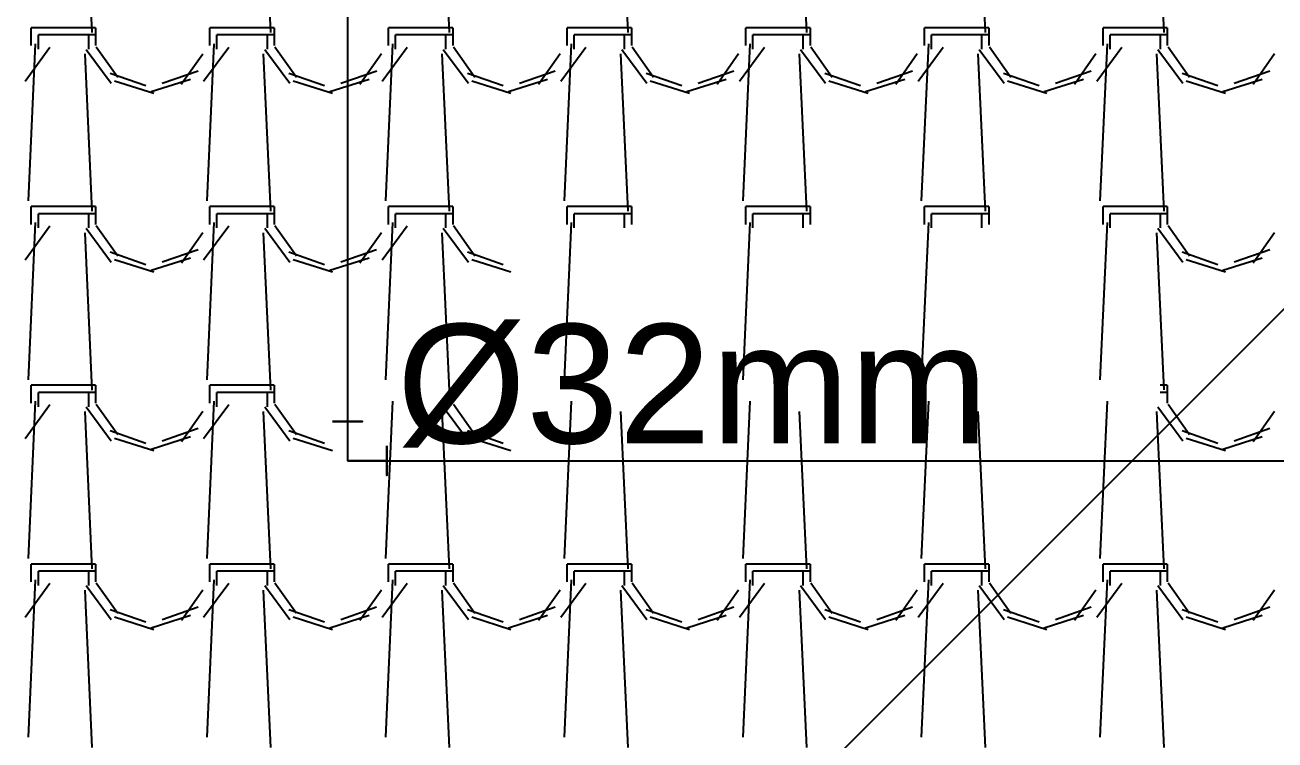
# Model space of a CAD drawing. Header units: millimetres. Extents: x 3923 to 4007, y 744 to 863.
# Drawn here: x 3935.955 to 3937.74, y 843.445 to 844.466 of the extents above; entities that cross this region are included whole.
import ezdxf
from ezdxf.enums import TextEntityAlignment as Align

# ---------------------------------------------------------------- set-up
doc = ezdxf.new("R2010")
doc.units = ezdxf.units.MM
for name, color, linetype in [('-HIDRO', 8, 'Continuous'), ('AF', 5, 'Continuous'), ('HID-TUBPRIMARIO', 5, 'Continuous'), ('TEXTO', 3, 'Continuous')]:
    doc.layers.add(name, color=color, linetype=linetype)
doc.styles.get("Standard").update_dxf_attribs({"font": 'arial.ttf'})

msp = doc.modelspace()

# ---------------------------------------------------------------- linework, layer by layer
at = {"layer": '-HIDRO', "linetype": 'Continuous'}
for p, q in [((3936.04, 844.6796), (3936.0502, 844.455)), ((3936.2951, 844.6796), (3936.3053, 844.455)), ((3936.5503, 844.6796), (3936.5605, 844.455)), ((3936.8054, 844.6796), (3936.8156, 844.455)), ((3937.0606, 844.6796), (3937.0708, 844.455)), ((3937.3157, 844.6796), (3937.3259, 844.4551)), ((3937.5709, 844.6796), (3937.5811, 844.4551)), ((3936.0452, 844.4618), (3935.9636, 844.4618)), ((3935.9636, 844.4363), (3935.9636, 844.4618)), ((3936.0452, 844.4516), (3935.9738, 844.4516)), ((3935.9738, 844.4312), (3935.9738, 844.4516)), ((3936.0554, 844.4618), (3936.0452, 844.4618)), ((3936.0452, 844.4516), (3936.0452, 844.4312)), ((3936.0554, 844.4516), (3936.0452, 844.4516)), ((3936.0554, 844.4618), (3936.0554, 844.4363)), ((3936.3004, 844.4618), (3936.2187, 844.4618)), ((3936.2187, 844.4363), (3936.2187, 844.4618)), ((3936.3004, 844.4516), (3936.2289, 844.4516)), ((3936.2289, 844.4312), (3936.2289, 844.4516)), ((3936.3106, 844.4618), (3936.3004, 844.4618)), ((3936.3004, 844.4516), (3936.3004, 844.4312)), ((3936.3106, 844.4516), (3936.3004, 844.4516)), ((3936.3106, 844.4618), (3936.3106, 844.4363)), ((3936.5555, 844.4618), (3936.4739, 844.4618)), ((3936.4739, 844.4363), (3936.4739, 844.4618)), ((3936.5555, 844.4516), (3936.4841, 844.4516)), ((3936.4841, 844.4312), (3936.4841, 844.4516)), ((3936.5657, 844.4618), (3936.5555, 844.4618)), ((3936.5555, 844.4516), (3936.5555, 844.4312)), ((3936.5657, 844.4516), (3936.5555, 844.4516)), ((3936.5657, 844.4618), (3936.5657, 844.4363)), ((3936.8107, 844.4618), (3936.729, 844.4618)), ((3936.729, 844.4363), (3936.729, 844.4618)), ((3936.8107, 844.4516), (3936.7392, 844.4516)), ((3936.7392, 844.4312), (3936.7392, 844.4516)), ((3936.8209, 844.4618), (3936.8107, 844.4618)), ((3936.8107, 844.4516), (3936.8107, 844.4312)), ((3936.8209, 844.4516), (3936.8107, 844.4516)), ((3936.8209, 844.4618), (3936.8209, 844.4363)), ((3937.0658, 844.4618), (3936.9842, 844.4618)), ((3936.9842, 844.4363), (3936.9842, 844.4618)), ((3937.0658, 844.4516), (3936.9944, 844.4516)), ((3936.9944, 844.4312), (3936.9944, 844.4516)), ((3937.076, 844.4618), (3937.0658, 844.4618)), ((3937.0658, 844.4516), (3937.0658, 844.4312)), ((3937.076, 844.4516), (3937.0658, 844.4516)), ((3937.076, 844.4618), (3937.076, 844.4363)), ((3937.321, 844.4618), (3937.2393, 844.4618)), ((3937.2393, 844.4363), (3937.2393, 844.4618)), ((3937.321, 844.4516), (3937.2495, 844.4516)), ((3937.2495, 844.4312), (3937.2495, 844.4516)), ((3937.3312, 844.4618), (3937.321, 844.4618)), ((3937.321, 844.4516), (3937.321, 844.4312)), ((3937.3312, 844.4516), (3937.321, 844.4516)), ((3937.3312, 844.4618), (3937.3312, 844.4363)), ((3937.5761, 844.4618), (3937.4945, 844.4618)), ((3937.4945, 844.4363), (3937.4945, 844.4618)), ((3937.5761, 844.4516), (3937.5047, 844.4516)), ((3937.5047, 844.4312), (3937.5047, 844.4516)), ((3937.5863, 844.4618), (3937.5761, 844.4618)), ((3937.5761, 844.4516), (3937.5761, 844.4312)), ((3937.5863, 844.4516), (3937.5761, 844.4516)), ((3937.5863, 844.4618), (3937.5863, 844.4363)), ((3935.9547, 844.3858), (3935.9904, 844.4343)), ((3935.9694, 844.4391), (3935.9592, 844.2146)), ((3936.0419, 844.4309), (3936.0777, 844.3825)), ((3936.0565, 844.4348), (3936.0871, 844.3914)), ((3936.2098, 844.3858), (3936.2456, 844.4343)), ((3936.2245, 844.4391), (3936.2143, 844.2146)), ((3936.2971, 844.4309), (3936.3328, 844.3825)), ((3936.3117, 844.4348), (3936.3423, 844.3914)), ((3936.465, 844.3858), (3936.5007, 844.4343)), ((3936.4797, 844.4391), (3936.4695, 844.2146)), ((3936.5522, 844.4309), (3936.588, 844.3825)), ((3936.5668, 844.4348), (3936.5974, 844.3914)), ((3936.7201, 844.3858), (3936.7559, 844.4343)), ((3936.7348, 844.4391), (3936.7246, 844.2146)), ((3936.8074, 844.4309), (3936.8431, 844.3825)), ((3936.822, 844.4348), (3936.8526, 844.3914)), ((3936.9753, 844.3858), (3937.011, 844.4343)), ((3936.99, 844.4391), (3936.9798, 844.2146)), ((3937.0625, 844.4309), (3937.0982, 844.3825)), ((3937.0771, 844.4348), (3937.1077, 844.3914)), ((3937.2304, 844.3858), (3937.2662, 844.4343)), ((3937.2451, 844.4391), (3937.2349, 844.2146)), ((3937.3177, 844.4309), (3937.3534, 844.3825)), ((3937.3323, 844.4348), (3937.3629, 844.3914)), ((3937.4856, 844.3858), (3937.5213, 844.4343)), ((3937.5003, 844.4391), (3937.4901, 844.2146)), ((3937.5728, 844.4309), (3937.6085, 844.3825)), ((3937.5874, 844.4348), (3937.618, 844.3914)), ((3936.04, 844.4244), (3936.0502, 844.1999)), ((3936.1779, 844.3815), (3936.2086, 844.4248)), ((3936.2951, 844.4244), (3936.3053, 844.1999)), ((3936.4331, 844.3815), (3936.4637, 844.4249)), ((3936.5503, 844.4244), (3936.5605, 844.1999)), ((3936.6883, 844.3815), (3936.7189, 844.4249)), ((3936.8054, 844.4244), (3936.8156, 844.1999)), ((3936.9434, 844.3815), (3936.974, 844.4249)), ((3937.0606, 844.4244), (3937.0708, 844.1999)), ((3937.1986, 844.3815), (3937.2292, 844.4249)), ((3937.3157, 844.4244), (3937.3259, 844.1999)), ((3937.4537, 844.3815), (3937.4843, 844.4249)), ((3937.5709, 844.4244), (3937.5811, 844.1999)), ((3937.7089, 844.3815), (3937.7395, 844.4249)), ((3936.0765, 844.3971), (3936.1275, 844.3792)), ((3936.1508, 844.3826), (3936.2018, 844.4005)), ((3936.3316, 844.3971), (3936.3826, 844.3792)), ((3936.4059, 844.3826), (3936.457, 844.4005)), ((3936.5868, 844.3971), (3936.6378, 844.3792)), ((3936.6611, 844.3826), (3936.7121, 844.4005)), ((3936.8419, 844.3971), (3936.8929, 844.3792)), ((3936.9162, 844.3826), (3936.9673, 844.4005)), ((3937.0971, 844.3971), (3937.1481, 844.3792)), ((3937.1714, 844.3826), (3937.2224, 844.4005)), ((3937.3522, 844.3971), (3937.4032, 844.3792)), ((3937.4265, 844.3826), (3937.4775, 844.4005)), ((3937.6074, 844.3971), (3937.6584, 844.3792)), ((3937.6817, 844.3826), (3937.7327, 844.4005)), ((3936.0824, 844.3863), (3936.1385, 844.3685)), ((3936.1348, 844.3707), (3936.1909, 844.3886)), ((3936.3375, 844.3863), (3936.3937, 844.3685)), ((3936.3899, 844.3707), (3936.4461, 844.3886)), ((3936.5927, 844.3863), (3936.6488, 844.3685)), ((3936.6451, 844.3707), (3936.7012, 844.3886)), ((3936.8478, 844.3863), (3936.904, 844.3685)), ((3936.9002, 844.3707), (3936.9564, 844.3886)), ((3937.103, 844.3863), (3937.1591, 844.3685)), ((3937.1554, 844.3707), (3937.2115, 844.3886)), ((3937.3581, 844.3863), (3937.4143, 844.3685)), ((3937.4105, 844.3707), (3937.4667, 844.3886)), ((3937.6133, 844.3863), (3937.6694, 844.3685)), ((3937.6657, 844.3707), (3937.7218, 844.3886)), ((3936.0452, 844.2066), (3935.9636, 844.2066)), ((3935.9636, 844.1811), (3935.9636, 844.2066)), ((3936.0452, 844.1964), (3935.9738, 844.1964)), ((3935.9738, 844.176), (3935.9738, 844.1964)), ((3936.0554, 844.2066), (3936.0452, 844.2066)), ((3936.0452, 844.1964), (3936.0452, 844.176)), ((3936.0554, 844.1964), (3936.0452, 844.1964)), ((3936.0554, 844.2066), (3936.0554, 844.1811)), ((3936.3004, 844.2066), (3936.2187, 844.2066)), ((3936.2187, 844.1811), (3936.2187, 844.2066)), ((3936.3004, 844.1964), (3936.2289, 844.1964)), ((3936.2289, 844.176), (3936.2289, 844.1964)), ((3936.3106, 844.2066), (3936.3004, 844.2066)), ((3936.3004, 844.1964), (3936.3004, 844.176)), ((3936.3106, 844.1964), (3936.3004, 844.1964)), ((3936.3106, 844.2066), (3936.3106, 844.1811)), ((3936.5555, 844.2066), (3936.4739, 844.2066)), ((3936.4739, 844.1811), (3936.4739, 844.2066)), ((3936.5555, 844.1964), (3936.4841, 844.1964)), ((3936.4841, 844.176), (3936.4841, 844.1964)), ((3936.5657, 844.2066), (3936.5555, 844.2066)), ((3936.5555, 844.1964), (3936.5555, 844.176)), ((3936.5657, 844.1964), (3936.5555, 844.1964)), ((3936.5657, 844.2066), (3936.5657, 844.1811)), ((3936.8107, 844.2066), (3936.729, 844.2066)), ((3936.729, 844.1811), (3936.729, 844.2066)), ((3936.8107, 844.1964), (3936.7392, 844.1964)), ((3936.7392, 844.176), (3936.7392, 844.1964)), ((3936.8209, 844.2066), (3936.8107, 844.2066)), ((3936.8107, 844.1964), (3936.8107, 844.176)), ((3936.8209, 844.1964), (3936.8107, 844.1964)), ((3936.8209, 844.2066), (3936.8209, 844.1811)), ((3937.0658, 844.2066), (3936.9842, 844.2066)), ((3936.9842, 844.1811), (3936.9842, 844.2066)), ((3937.0658, 844.1964), (3936.9944, 844.1964)), ((3936.9944, 844.176), (3936.9944, 844.1964)), ((3937.076, 844.2066), (3937.0658, 844.2066)), ((3937.0658, 844.1964), (3937.0658, 844.176)), ((3937.076, 844.1964), (3937.0658, 844.1964)), ((3937.076, 844.2066), (3937.076, 844.1811)), ((3937.321, 844.2066), (3937.2393, 844.2066)), ((3937.2393, 844.1811), (3937.2393, 844.2066)), ((3937.321, 844.1964), (3937.2495, 844.1964)), ((3937.2495, 844.176), (3937.2495, 844.1964)), ((3937.3312, 844.2066), (3937.321, 844.2066)), ((3937.321, 844.1964), (3937.321, 844.176)), ((3937.3312, 844.1964), (3937.321, 844.1964)), ((3937.3312, 844.2066), (3937.3312, 844.1811)), ((3937.5761, 844.2066), (3937.4945, 844.2066)), ((3937.4945, 844.1811), (3937.4945, 844.2066)), ((3937.5761, 844.1964), (3937.5047, 844.1964)), ((3937.5047, 844.176), (3937.5047, 844.1964)), ((3937.5863, 844.2066), (3937.5761, 844.2066)), ((3937.5761, 844.1964), (3937.5761, 844.176)), ((3937.5863, 844.1964), (3937.5761, 844.1964)), ((3937.5863, 844.2066), (3937.5863, 844.1811)), ((3935.9547, 844.1307), (3935.9904, 844.1792)), ((3935.9694, 844.184), (3935.9592, 843.9594)), ((3936.0565, 844.1797), (3936.0871, 844.1363)), ((3936.2098, 844.1307), (3936.2456, 844.1792)), ((3936.2245, 844.184), (3936.2143, 843.9594)), ((3936.3117, 844.1797), (3936.3423, 844.1363)), ((3936.465, 844.1307), (3936.5007, 844.1792)), ((3936.4797, 844.184), (3936.4695, 843.9594)), ((3936.5668, 844.1797), (3936.5974, 844.1363)), ((3936.7348, 844.184), (3936.7246, 843.9594)), ((3936.99, 844.184), (3936.9798, 843.9594)), ((3937.2451, 844.1839), (3937.2349, 843.9594)), ((3937.5003, 844.1839), (3937.4901, 843.9594)), ((3937.5874, 844.1797), (3937.618, 844.1363)), ((3936.04, 844.1693), (3936.0502, 843.9447)), ((3936.0419, 844.1758), (3936.0777, 844.1273)), ((3936.178, 844.1263), (3936.2086, 844.1697)), ((3936.2951, 844.1693), (3936.3053, 843.9447)), ((3936.2971, 844.1758), (3936.3328, 844.1273)), ((3936.4331, 844.1263), (3936.4637, 844.1697)), ((3936.5503, 844.1693), (3936.5605, 843.9447)), ((3936.5522, 844.1758), (3936.588, 844.1273)), ((3937.5709, 844.1693), (3937.5811, 843.9448)), ((3937.5728, 844.1758), (3937.6085, 844.1273)), ((3937.7089, 844.1263), (3937.7395, 844.1697)), ((3936.0765, 844.142), (3936.1275, 844.1241)), ((3936.1508, 844.1275), (3936.2018, 844.1453)), ((3936.3316, 844.142), (3936.3826, 844.1241)), ((3936.4059, 844.1275), (3936.4569, 844.1453)), ((3936.5868, 844.142), (3936.6378, 844.1241)), ((3937.6074, 844.142), (3937.6584, 844.1241)), ((3937.6817, 844.1275), (3937.7327, 844.1453)), ((3936.0824, 844.1312), (3936.1385, 844.1133)), ((3936.1348, 844.1156), (3936.1909, 844.1335)), ((3936.3375, 844.1312), (3936.3937, 844.1133)), ((3936.3899, 844.1156), (3936.4461, 844.1335)), ((3936.5927, 844.1312), (3936.6488, 844.1133)), ((3937.6133, 844.1312), (3937.6694, 844.1133)), ((3937.6657, 844.1156), (3937.7218, 844.1334)), ((3936.0452, 843.9515), (3935.9636, 843.9515)), ((3935.9636, 843.926), (3935.9636, 843.9515)), ((3936.0554, 843.9515), (3936.0452, 843.9515)), ((3936.0554, 843.9515), (3936.0554, 843.926)), ((3936.3004, 843.9515), (3936.2187, 843.9515)), ((3936.2187, 843.926), (3936.2187, 843.9515)), ((3936.3106, 843.9515), (3936.3004, 843.9515)), ((3936.3106, 843.9515), (3936.3106, 843.926)), ((3937.5863, 843.9515), (3937.5761, 843.9515)), ((3937.5863, 843.9515), (3937.5863, 843.926)), ((3935.9694, 843.9288), (3935.9592, 843.7043)), ((3936.0452, 843.9413), (3935.9738, 843.9413)), ((3935.9738, 843.9209), (3935.9738, 843.9413)), ((3936.0452, 843.9413), (3936.0452, 843.9209)), ((3936.0554, 843.9413), (3936.0452, 843.9413)), ((3936.2245, 843.9288), (3936.2143, 843.7043)), ((3936.3004, 843.9413), (3936.2289, 843.9413)), ((3936.2289, 843.9209), (3936.2289, 843.9413)), ((3936.3004, 843.9413), (3936.3004, 843.9209)), ((3936.3106, 843.9413), (3936.3004, 843.9413)), ((3936.4797, 843.9288), (3936.4695, 843.7043)), ((3936.7348, 843.9288), (3936.7246, 843.7043)), ((3936.99, 843.9288), (3936.9798, 843.7043)), ((3937.2451, 843.9288), (3937.2349, 843.7043)), ((3937.5003, 843.9288), (3937.4901, 843.7043)), ((3937.5863, 843.9413), (3937.5761, 843.9413)), ((3935.9547, 843.8755), (3935.9904, 843.924)), ((3936.04, 843.9141), (3936.0502, 843.6896)), ((3936.0419, 843.9206), (3936.0777, 843.8722)), ((3936.0565, 843.9245), (3936.0871, 843.8811)), ((3936.178, 843.8712), (3936.2086, 843.9146)), ((3936.2098, 843.8755), (3936.2456, 843.924)), ((3936.2951, 843.9141), (3936.3053, 843.6896)), ((3936.2971, 843.9206), (3936.3328, 843.8722)), ((3936.3117, 843.9245), (3936.3423, 843.8811)), ((3936.5503, 843.9141), (3936.5605, 843.6896)), ((3936.5522, 843.9206), (3936.588, 843.8722)), ((3936.5668, 843.9245), (3936.5974, 843.8811)), ((3936.8054, 843.9141), (3936.8156, 843.6896)), ((3937.0606, 843.9141), (3937.0708, 843.6896)), ((3937.3157, 843.9141), (3937.3259, 843.6896)), ((3937.5709, 843.9141), (3937.5811, 843.6896)), ((3937.5728, 843.9206), (3937.6085, 843.8722)), ((3937.5874, 843.9245), (3937.618, 843.8811)), ((3937.7089, 843.8712), (3937.7395, 843.9146)), ((3936.0765, 843.8868), (3936.1275, 843.8689)), ((3936.0824, 843.876), (3936.1385, 843.8582)), ((3936.1348, 843.8604), (3936.1909, 843.8783)), ((3936.1508, 843.8723), (3936.2018, 843.8902)), ((3936.3316, 843.8868), (3936.3826, 843.8689)), ((3936.3375, 843.876), (3936.3937, 843.8582)), ((3936.5868, 843.8868), (3936.6378, 843.8689)), ((3936.5927, 843.876), (3936.6488, 843.8582)), ((3937.6074, 843.8868), (3937.6584, 843.8689)), ((3937.6133, 843.876), (3937.6694, 843.8582)), ((3937.6657, 843.8604), (3937.7218, 843.8783)), ((3937.6817, 843.8723), (3937.7327, 843.8902)), ((3936.0452, 843.6963), (3935.9636, 843.6963)), ((3935.9636, 843.6708), (3935.9636, 843.6963)), ((3936.0554, 843.6963), (3936.0452, 843.6963)), ((3936.0554, 843.6963), (3936.0554, 843.6708)), ((3936.3004, 843.6963), (3936.2187, 843.6963)), ((3936.2187, 843.6708), (3936.2187, 843.6963)), ((3936.3106, 843.6963), (3936.3004, 843.6963)), ((3936.3106, 843.6963), (3936.3106, 843.6708)), ((3936.5555, 843.6963), (3936.4739, 843.6963)), ((3936.4739, 843.6708), (3936.4739, 843.6963)), ((3936.5657, 843.6963), (3936.5555, 843.6963)), ((3936.5657, 843.6963), (3936.5657, 843.6708)), ((3936.8107, 843.6963), (3936.729, 843.6963)), ((3936.729, 843.6708), (3936.729, 843.6963)), ((3936.8209, 843.6963), (3936.8107, 843.6963)), ((3936.8209, 843.6963), (3936.8209, 843.6708)), ((3937.0658, 843.6963), (3936.9842, 843.6963)), ((3936.9842, 843.6708), (3936.9842, 843.6963)), ((3937.076, 843.6963), (3937.0658, 843.6963)), ((3937.076, 843.6963), (3937.076, 843.6708)), ((3937.321, 843.6963), (3937.2393, 843.6963)), ((3937.2393, 843.6708), (3937.2393, 843.6963)), ((3937.3312, 843.6963), (3937.321, 843.6963)), ((3937.3312, 843.6963), (3937.3312, 843.6708)), ((3937.5761, 843.6963), (3937.4945, 843.6963)), ((3937.4945, 843.6708), (3937.4945, 843.6963)), ((3937.5863, 843.6963), (3937.5761, 843.6963)), ((3937.5863, 843.6963), (3937.5863, 843.6708)), ((3936.0452, 843.6861), (3935.9738, 843.6861)), ((3935.9738, 843.6657), (3935.9738, 843.6861)), ((3936.0452, 843.6861), (3936.0452, 843.6657)), ((3936.0554, 843.6861), (3936.0452, 843.6861)), ((3936.3004, 843.6861), (3936.2289, 843.6861)), ((3936.2289, 843.6657), (3936.2289, 843.6861)), ((3936.3004, 843.6861), (3936.3004, 843.6657)), ((3936.3106, 843.6861), (3936.3004, 843.6861)), ((3936.5555, 843.6861), (3936.4841, 843.6861)), ((3936.4841, 843.6657), (3936.4841, 843.6861)), ((3936.5555, 843.6861), (3936.5555, 843.6657)), ((3936.5657, 843.6861), (3936.5555, 843.6861)), ((3936.8107, 843.6861), (3936.7392, 843.6861)), ((3936.7392, 843.6657), (3936.7392, 843.6861)), ((3936.8107, 843.6861), (3936.8107, 843.6657)), ((3936.8209, 843.6861), (3936.8107, 843.6861)), ((3937.0658, 843.6861), (3936.9944, 843.6861)), ((3936.9944, 843.6657), (3936.9944, 843.6861)), ((3937.0658, 843.6861), (3937.0658, 843.6657)), ((3937.076, 843.6861), (3937.0658, 843.6861)), ((3937.321, 843.6861), (3937.2495, 843.6861)), ((3937.2495, 843.6657), (3937.2495, 843.6861)), ((3937.321, 843.6861), (3937.321, 843.6657)), ((3937.3312, 843.6861), (3937.321, 843.6861)), ((3937.5761, 843.6861), (3937.5047, 843.6861)), ((3937.5047, 843.6657), (3937.5047, 843.6861)), ((3937.5761, 843.6861), (3937.5761, 843.6657)), ((3937.5863, 843.6861), (3937.5761, 843.6861)), ((3935.9547, 843.6204), (3935.9904, 843.6689)), ((3935.9694, 843.6737), (3935.9592, 843.4491)), ((3936.04, 843.659), (3936.0502, 843.4344)), ((3936.0419, 843.6655), (3936.0777, 843.617)), ((3936.0565, 843.6694), (3936.0871, 843.626)), ((3936.178, 843.616), (3936.2086, 843.6594)), ((3936.2098, 843.6204), (3936.2456, 843.6689)), ((3936.2245, 843.6737), (3936.2143, 843.4491)), ((3936.2951, 843.659), (3936.3053, 843.4344)), ((3936.2971, 843.6655), (3936.3328, 843.617)), ((3936.3117, 843.6694), (3936.3423, 843.626)), ((3936.4331, 843.616), (3936.4637, 843.6594)), ((3936.465, 843.6204), (3936.5007, 843.6689)), ((3936.4797, 843.6737), (3936.4695, 843.4491)), ((3936.5503, 843.659), (3936.5605, 843.4344)), ((3936.5522, 843.6655), (3936.588, 843.617)), ((3936.5668, 843.6694), (3936.5974, 843.626)), ((3936.6883, 843.616), (3936.7189, 843.6594)), ((3936.7201, 843.6204), (3936.7559, 843.6689)), ((3936.7348, 843.6737), (3936.7246, 843.4491)), ((3936.8054, 843.659), (3936.8156, 843.4344)), ((3936.8074, 843.6655), (3936.8431, 843.617)), ((3936.822, 843.6694), (3936.8526, 843.626)), ((3936.9434, 843.616), (3936.974, 843.6594)), ((3936.9753, 843.6204), (3937.011, 843.6689)), ((3936.99, 843.6737), (3936.9798, 843.4491)), ((3937.0606, 843.659), (3937.0708, 843.4344)), ((3937.0625, 843.6655), (3937.0983, 843.617)), ((3937.0771, 843.6694), (3937.1077, 843.626)), ((3937.1986, 843.616), (3937.2292, 843.6594)), ((3937.2304, 843.6204), (3937.2662, 843.6689)), ((3937.2451, 843.6736), (3937.2349, 843.4491)), ((3937.3157, 843.659), (3937.3259, 843.4345)), ((3937.3177, 843.6655), (3937.3534, 843.617)), ((3937.3323, 843.6694), (3937.3629, 843.626)), ((3937.4537, 843.616), (3937.4843, 843.6594)), ((3937.4856, 843.6204), (3937.5213, 843.6689)), ((3937.5003, 843.6736), (3937.4901, 843.4491)), ((3937.5709, 843.659), (3937.5811, 843.4345)), ((3937.5728, 843.6655), (3937.6086, 843.617)), ((3937.5874, 843.6694), (3937.618, 843.626)), ((3937.7089, 843.616), (3937.7395, 843.6594)), ((3936.0765, 843.6316), (3936.1275, 843.6138)), ((3936.1348, 843.6053), (3936.1909, 843.6231)), ((3936.1508, 843.6172), (3936.2018, 843.635)), ((3936.3316, 843.6316), (3936.3826, 843.6138)), ((3936.3899, 843.6053), (3936.4461, 843.6231)), ((3936.4059, 843.6172), (3936.4569, 843.635)), ((3936.5868, 843.6316), (3936.6378, 843.6138)), ((3936.6451, 843.6053), (3936.7012, 843.6231)), ((3936.6611, 843.6172), (3936.7121, 843.635)), ((3936.8419, 843.6316), (3936.8929, 843.6138)), ((3936.9002, 843.6053), (3936.9564, 843.6231)), ((3936.9162, 843.6172), (3936.9672, 843.635)), ((3937.0971, 843.6316), (3937.1481, 843.6138)), ((3937.1554, 843.6053), (3937.2115, 843.6231)), ((3937.1714, 843.6172), (3937.2224, 843.635)), ((3937.3522, 843.6316), (3937.4032, 843.6138)), ((3937.4105, 843.6053), (3937.4667, 843.6231)), ((3937.4265, 843.6172), (3937.4775, 843.635)), ((3937.6074, 843.6316), (3937.6584, 843.6138)), ((3937.6657, 843.6053), (3937.7218, 843.6231)), ((3937.6817, 843.6172), (3937.7327, 843.635)), ((3936.0824, 843.6209), (3936.1385, 843.603)), ((3936.3375, 843.6209), (3936.3937, 843.603)), ((3936.5927, 843.6209), (3936.6488, 843.603)), ((3936.8478, 843.6209), (3936.904, 843.603)), ((3937.103, 843.6209), (3937.1591, 843.603)), ((3937.3581, 843.6209), (3937.4143, 843.603)), ((3937.6133, 843.6209), (3937.6694, 843.603))]:
    msp.add_line(p, q, dxfattribs=at)
at = {"layer": 'AF', "color": 2}
for p in [(3936.4154, 843.9), (3936.4715, 843.8438)]:
    msp.add_line(p, (3936.4154, 843.8438), dxfattribs=at)
at = {"layer": 'AF'}
msp.add_line((3936.4154, 843.8438), (3939.2593, 843.8438), dxfattribs=at)
at = {"layer": 'AF', "color": 2, "extrusion": (4.09126e-12, 1, 0)}
msp.add_circle((-3936.4154, 0, 843.9), 0.0213, dxfattribs=at)
at = {"layer": 'AF', "color": 2, "extrusion": (1, -4.09126e-12, 0)}
msp.add_circle((843.8438, 0, 3936.4715), 0.0213, dxfattribs=at)
at = {"layer": 'HID-TUBPRIMARIO'}
for p, q in [((3936.4154, 853.596), (3936.4154, 843.8438)), ((3939.2724, 845.5802), (3936.6949, 843.0026))]:
    msp.add_line(p, q, dxfattribs=at)

# ---------------------------------------------------------------- texts
at = {"layer": 'TEXTO'}
msp.add_text('Ø32mm', height=0.1701, dxfattribs=at).set_placement((3936.9081, 843.9538), align=Align.MIDDLE_CENTER)

doc.saveas('drawing.dxf')
